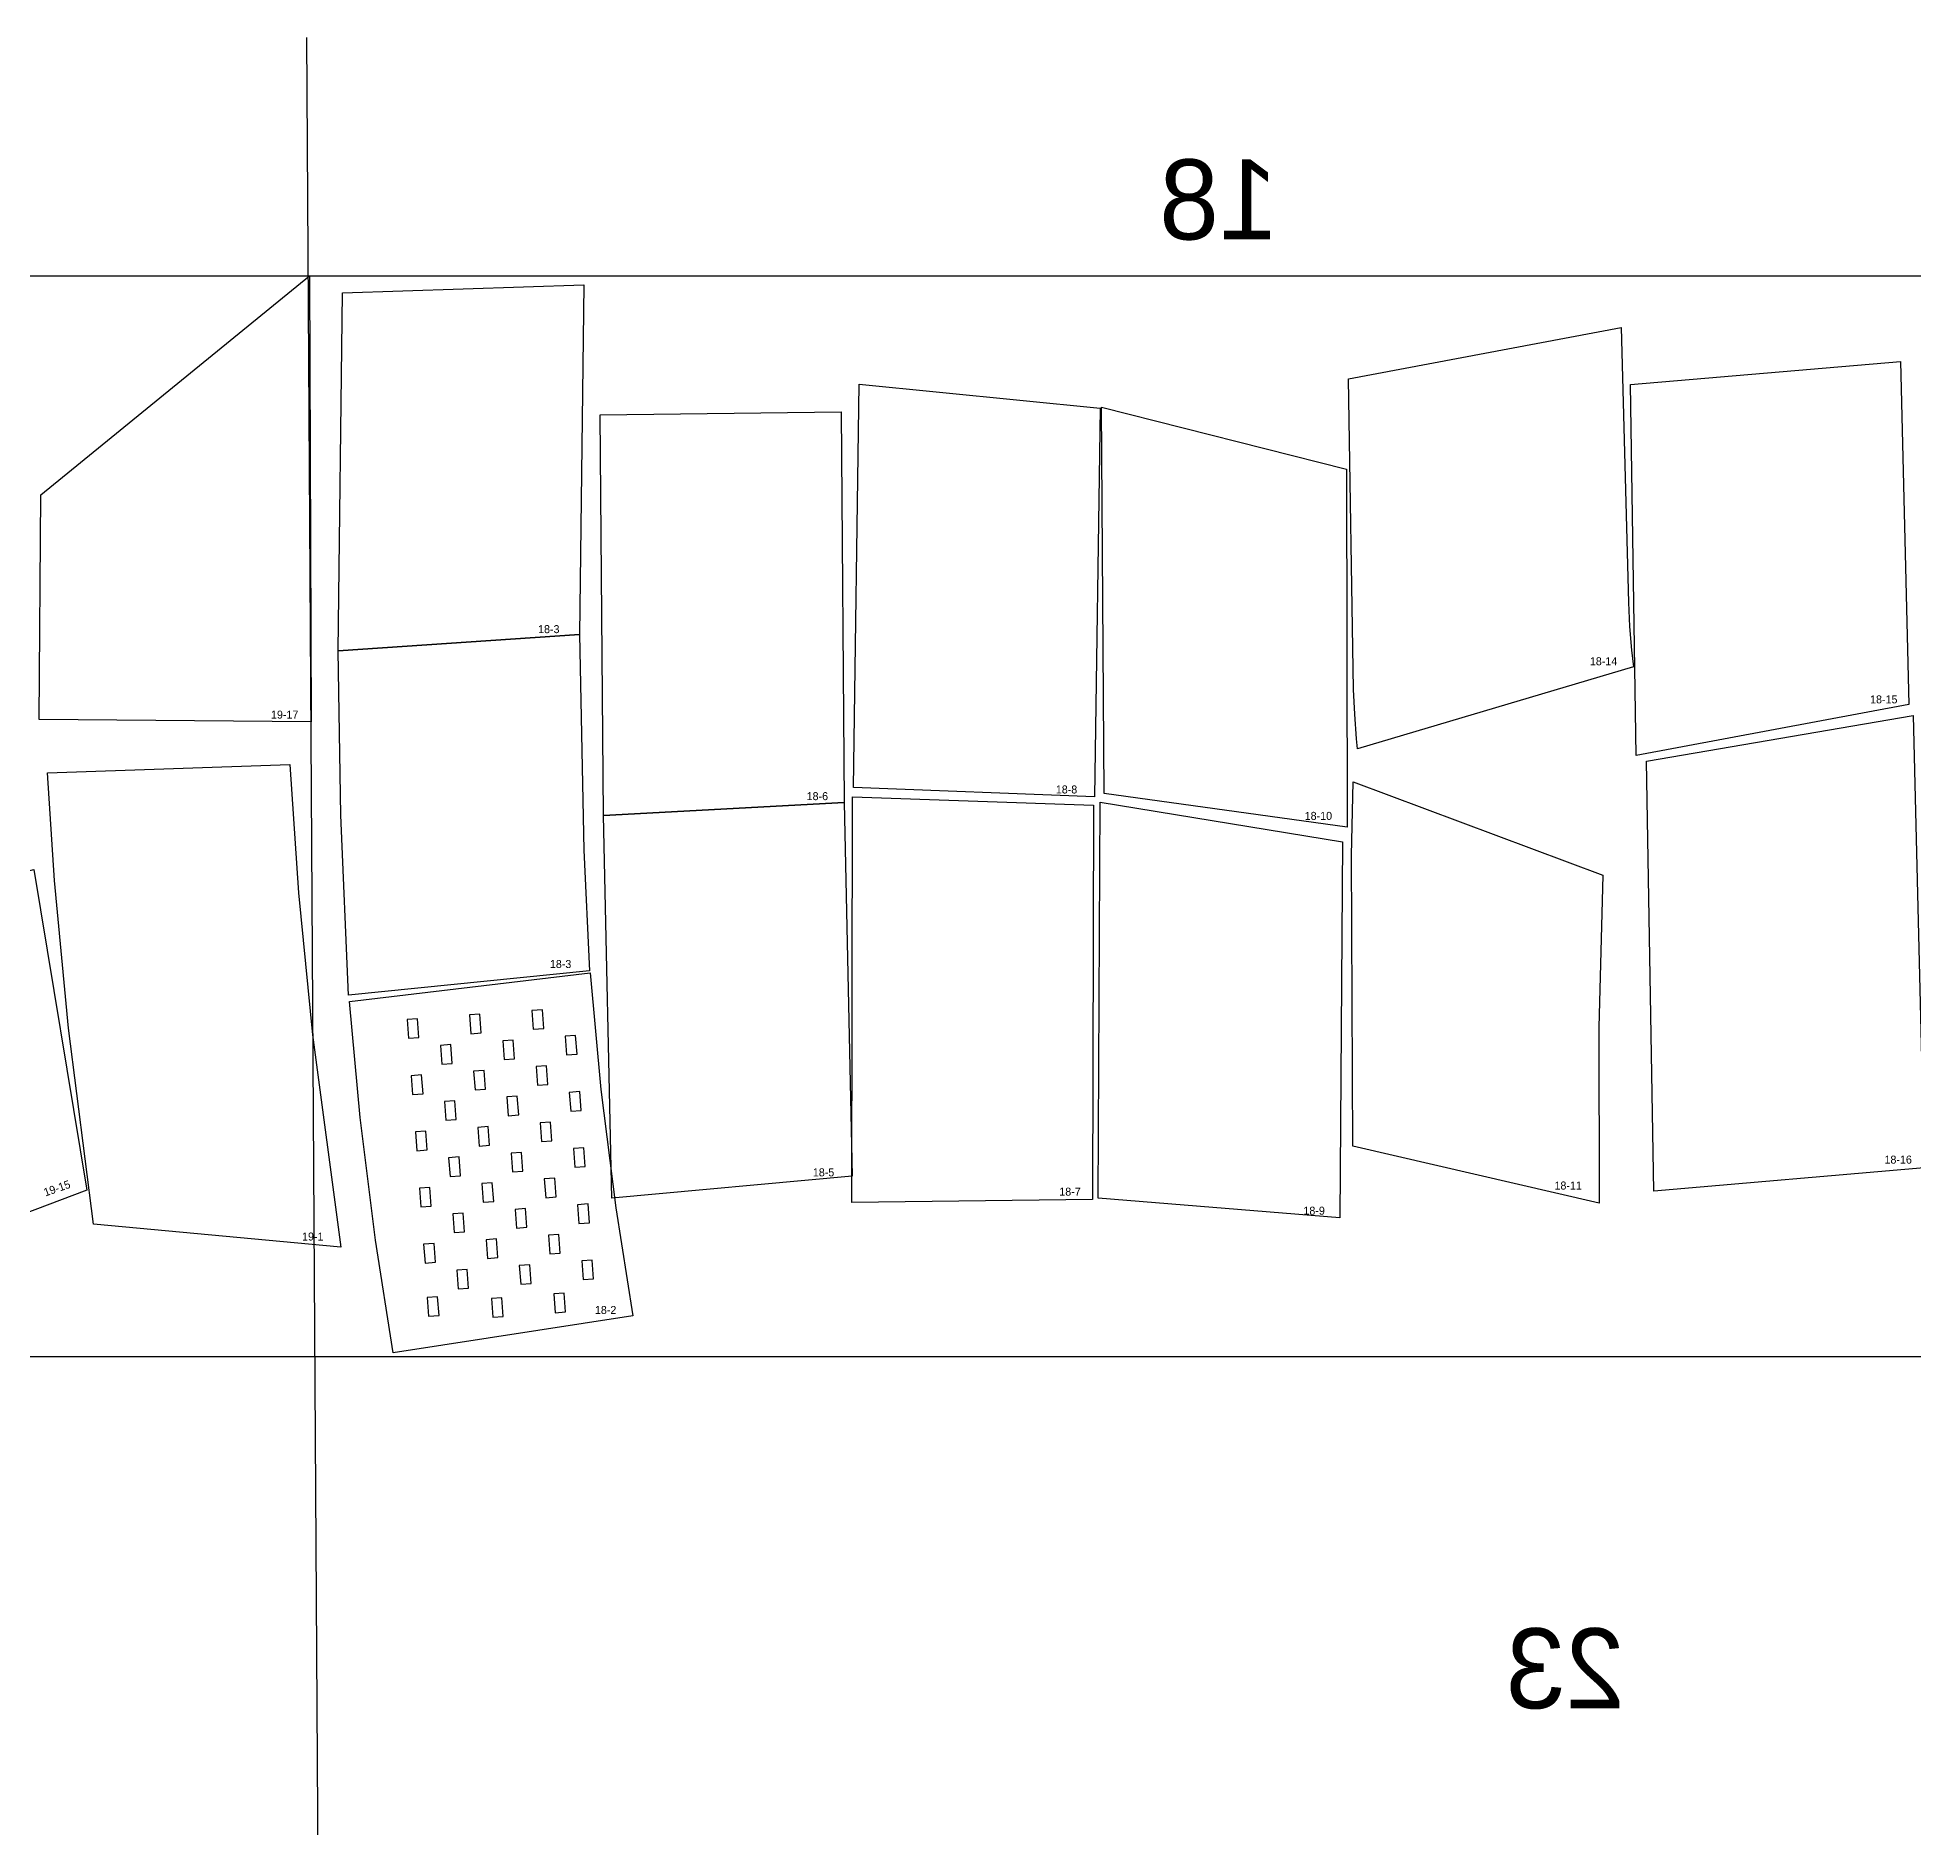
# Model space of a CAD drawing. Header units: millimetres. Extents: x 12942 to 18383, y 13072 to 17462.
# Drawn here: x 13530.5 to 13999.5, y 14723.4 to 15170.9 of the extents above; entities that cross this region are included whole.
import ezdxf

# ---------------------------------------------------------------- set-up
doc = ezdxf.new("R2010")
doc.units = ezdxf.units.MM
doc.header["$LTSCALE"] = 100
doc.header["$MEASUREMENT"] = 0
for name, color, linetype in [('CUT', 3, 'Continuous'), ('Default', 7, 'Continuous'), ('text', 1, 'Continuous')]:
    doc.layers.add(name, color=color, linetype=linetype)

msp = doc.modelspace()

# ---------------------------------------------------------------- linework, layer by layer
at = {"layer": 'CUT'}
for points in [[(13531.37, 15056.56), (13598.54, 15111.3), (13598.93, 14999.84), (13530.95, 15000.37), (13531.37, 15056.56)], [(13667.09, 15109.05), (13666.01, 15021.67), (13605.67, 15017.59), (13606.78, 15107.02), (13667.09, 15109.05)], [(13926.43, 15098.36), (13928.22, 15029.61), (13928.54, 15023.67), (13929.02, 15017.74), (13929.48, 15013.59), (13860.5, 14993.08), (13860.26, 14995.59), (13859.82, 15001.75), (13859.54, 15007.92), (13858.23, 15085.57), (13926.43, 15098.36)], [(13996.28, 15089.92), (13998.37, 15004.17), (13930.18, 14991.38), (13928.72, 15084.11), (13996.28, 15089.92)], [(13796.21, 15078.2), (13794.73, 14981.08), (13734.5, 14983.43), (13735.92, 15084.2), (13796.21, 15078.2)], [(13857.73, 15062.97), (13857.96, 14973.46), (13797.17, 14981.91), (13796.48, 15078.47), (13857.73, 15062.97)], [(13731.39, 15077.26), (13732.14, 14979.64), (13671.98, 14976.43), (13671.19, 15076.51), (13731.39, 15077.26)], [(13666.01, 15021.67), (13667.07, 14967.76), (13668.52, 14937.6), (13608.25, 14931.51), (13606.31, 14976.51), (13605.67, 15017.59), (13666.01, 15021.67)], [(14002.13, 14888.31), (13934.58, 14882.49), (13932.72, 14989.99), (13999.4, 15001.42), (14002.13, 14888.31)], [(13593.63, 14989.11), (13595.8, 14957.07), (13599.3, 14921.56), (13606.34, 14868.48), (13544.52, 14874.26), (13538.3, 14923.27), (13534.78, 14960.16), (13533.04, 14987.1), (13593.63, 14989.11)], [(13921.82, 14961.44), (13920.85, 14923.43), (13920.89, 14879.48), (13859.35, 14893.76), (13859.02, 14966.36), (13859.39, 14984.78), (13921.82, 14961.44)], [(13732.14, 14979.64), (13734.19, 14886.23), (13674.09, 14880.77), (13671.98, 14976.43), (13732.14, 14979.64)], [(13794.48, 14978.98), (13794.27, 14880.43), (13734.07, 14879.68), (13734.24, 14981.06), (13794.48, 14978.98)], [(13856.74, 14969.82), (13856.09, 14875.82), (13795.69, 14880.71), (13796.18, 14979.76), (13856.74, 14969.82)], [(13462.56, 14945.54), (13529.61, 14962.89), (13542.81, 14882.7), (13476, 14857.47), (13462.56, 14945.54)], [(13679.34, 14851.31), (13619.43, 14842.05), (13614.98, 14870.28), (13611.19, 14900.93), (13608.53, 14929.87), (13668.68, 14937.04), (13671.38, 14907.88), (13675.06, 14878.36), (13679.34, 14851.31)], [(13654.47, 14922.99), (13657.07, 14923.18), (13656.73, 14927.86), (13654.13, 14927.67), (13654.47, 14922.99)], [(13623.26, 14920.7), (13625.86, 14920.89), (13625.52, 14925.57), (13622.92, 14925.38), (13623.26, 14920.7)], [(13638.87, 14921.85), (13641.47, 14922.04), (13641.12, 14926.72), (13638.52, 14926.53), (13638.87, 14921.85)], [(13631.58, 14914.25), (13634.18, 14914.44), (13633.84, 14919.12), (13631.24, 14918.93), (13631.58, 14914.25)], [(13647.18, 14915.4), (13649.78, 14915.59), (13649.44, 14920.27), (13646.84, 14920.08), (13647.18, 14915.4)], [(13662.79, 14916.54), (13665.39, 14916.73), (13665.04, 14921.41), (13662.44, 14921.22), (13662.79, 14916.54)], [(13655.5, 14908.95), (13658.1, 14909.14), (13657.76, 14913.82), (13655.16, 14913.63), (13655.5, 14908.95)], [(13624.29, 14906.66), (13626.89, 14906.85), (13626.55, 14911.53), (13623.95, 14911.34), (13624.29, 14906.66)], [(13639.9, 14907.8), (13642.5, 14907.99), (13642.15, 14912.67), (13639.55, 14912.48), (13639.9, 14907.8)], [(13632.61, 14900.21), (13635.21, 14900.4), (13634.87, 14905.08), (13632.27, 14904.89), (13632.61, 14900.21)], [(13648.21, 14901.35), (13650.81, 14901.54), (13650.47, 14906.23), (13647.87, 14906.03), (13648.21, 14901.35)], [(13663.82, 14902.5), (13666.42, 14902.69), (13666.07, 14907.37), (13663.47, 14907.18), (13663.82, 14902.5)], [(13656.53, 14894.9), (13659.13, 14895.1), (13658.79, 14899.78), (13656.19, 14899.59), (13656.53, 14894.9)], [(13625.32, 14892.61), (13627.93, 14892.81), (13627.58, 14897.49), (13624.98, 14897.3), (13625.32, 14892.61)], [(13640.93, 14893.76), (13643.53, 14893.95), (13643.18, 14898.63), (13640.58, 14898.44), (13640.93, 14893.76)], [(13633.64, 14886.17), (13636.24, 14886.36), (13635.9, 14891.04), (13633.3, 14890.85), (13633.64, 14886.17)], [(13649.24, 14887.31), (13651.85, 14887.5), (13651.5, 14892.18), (13648.9, 14891.99), (13649.24, 14887.31)], [(13664.85, 14888.46), (13667.45, 14888.65), (13667.1, 14893.33), (13664.5, 14893.14), (13664.85, 14888.46)], [(13657.56, 14880.86), (13660.16, 14881.05), (13659.82, 14885.73), (13657.22, 14885.54), (13657.56, 14880.86)], [(13626.36, 14878.57), (13628.96, 14878.76), (13628.61, 14883.44), (13626.01, 14883.25), (13626.36, 14878.57)], [(13641.96, 14879.72), (13644.56, 14879.91), (13644.22, 14884.59), (13641.61, 14884.4), (13641.96, 14879.72)], [(13634.67, 14872.12), (13637.27, 14872.31), (13636.93, 14877), (13634.33, 14876.8), (13634.67, 14872.12)], [(13650.28, 14873.27), (13652.88, 14873.46), (13652.53, 14878.14), (13649.93, 14877.95), (13650.28, 14873.27)], [(13665.88, 14874.41), (13668.48, 14874.6), (13668.14, 14879.29), (13665.53, 14879.09), (13665.88, 14874.41)], [(13658.59, 14866.82), (13661.19, 14867.01), (13660.85, 14871.69), (13658.25, 14871.5), (13658.59, 14866.82)], [(13627.39, 14864.53), (13629.99, 14864.72), (13629.64, 14869.4), (13627.04, 14869.21), (13627.39, 14864.53)], [(13642.99, 14865.67), (13645.59, 14865.87), (13645.25, 14870.55), (13642.65, 14870.36), (13642.99, 14865.67)], [(13635.7, 14858.08), (13638.3, 14858.27), (13637.96, 14862.95), (13635.36, 14862.76), (13635.7, 14858.08)], [(13651.31, 14859.23), (13653.91, 14859.42), (13653.56, 14864.1), (13650.96, 14863.91), (13651.31, 14859.23)], [(13666.91, 14860.37), (13669.51, 14860.56), (13669.17, 14865.24), (13666.57, 14865.05), (13666.91, 14860.37)], [(13628.29, 14851.21), (13630.89, 14851.4), (13630.54, 14856.08), (13627.94, 14855.89), (13628.29, 14851.21)], [(13644.35, 14850.97), (13646.95, 14851.16), (13646.61, 14855.85), (13644.01, 14855.65), (13644.35, 14850.97)], [(13659.95, 14852.12), (13662.55, 14852.31), (13662.21, 14856.99), (13659.61, 14856.8), (13659.95, 14852.12)]]:
    msp.add_lwpolyline(points, dxfattribs=at)
at = {"layer": 'Default'}
msp.add_line((13597.79, 15170.86), (13602.48, 14396.01), dxfattribs=at)
msp.add_lwpolyline([(13056.03, 15111.18), (13056.03, 14841.18), (15556.03, 14841.18), (15556.03, 15111.18), (13056.03, 15111.18)], dxfattribs=at)

# ---------------------------------------------------------------- texts
at = {"layer": 'text', "extrusion": (0, 0, -1), "char_height": 20, "width": 9.39, "attachment_point": 1, "text_direction": (-1, 0, 0)}
for s, insert in [('18', (13840.7, 15140.39)), ('23', (13927.33, 14773.21))]:
    msp.add_mtext(s, dxfattribs=dict(at, insert=insert))
at = {"layer": 'text', "char_height": 2, "width": 9.39, "attachment_point": 1}
for s, insert in [('18-3', (13655.66, 15023.98)), ('18-14', (13918.6, 15015.95)), ('19-17', (13588.89, 15002.61)), ('18-15', (13988.65, 15006.42)), ('18-8', (13785.09, 14983.9)), ('18-6', (13722.8, 14982.23)), ('18-10', (13847.31, 14977.3)), ('18-3', (13658.61, 14940.27)), ('18-16', (13992.25, 14891.38)), ('18-5', (13724.35, 14888.19)), ('18-7', (13785.96, 14883.37)), ('18-11', (13909.75, 14884.9)), ('18-9', (13846.99, 14878.61)), ('19-1', (13596.65, 14872.15)), ('18-2', (13669.87, 14853.79))]:
    msp.add_mtext(s, dxfattribs=dict(at, insert=insert))
at = {"layer": 'text', "insert": (13531.83, 14883.05), "char_height": 2, "width": 9.39, "attachment_point": 1, "rotation": 19.1755}
msp.add_mtext('19-15', dxfattribs=at)

doc.saveas('drawing.dxf')
